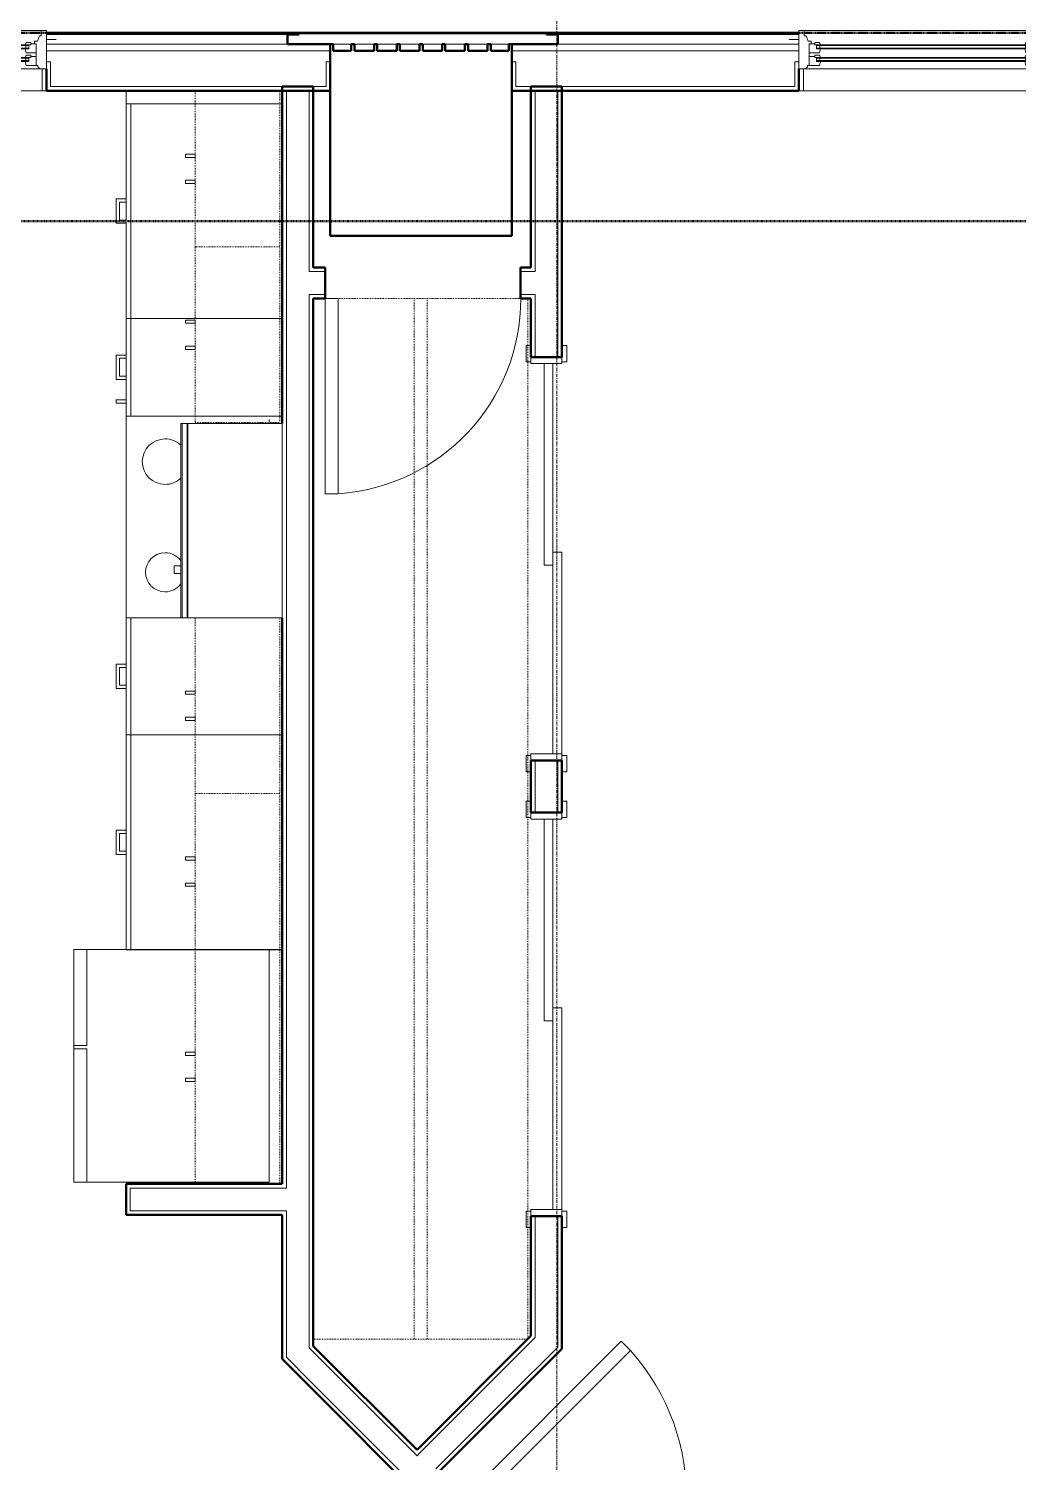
# Model space of a CAD drawing. Header units: inches. Extents: x -4218 to -1830, y 9767 to 12426.
# Drawn here: x -3562.5 to -3410.4, y 11898.9 to 12119.2 of the extents above; entities that cross this region are included whole.
import ezdxf

# ---------------------------------------------------------------- set-up
doc = ezdxf.new("R2010")
doc.units = ezdxf.units.IN
doc.header["$MEASUREMENT"] = 0
for name, pattern in [('Dash', [0.25, 0.125, -0.125]), ('Dash 1_16_', [0.125, 0.0625, -0.0625]), ('Grid Line 1_2_', [0.875, 0.5, -0.125, 0.125, -0.125])]:
    doc.linetypes.add(name, pattern=pattern)
for name, color, linetype, lineweight in [('0-1', 7, 'Continuous', 5), ('0-2', 252, 'Continuous', 9), ('A-DOOR-1', 10, 'Continuous', 9), ('A-DOOR-2', 50, 'Continuous', 20), ('A-DOOR-FRAM-1', 50, 'Continuous', 20), ('A-GENM', 5, 'Continuous', 9), ('A-GENM-6', 5, 'Continuous', 50), ('A-GLAZ-1', 151, 'Continuous', 9), ('A-GLAZ-2', 151, 'Continuous', 20), ('A-GLAZ-3', 151, 'Continuous', 50), ('A-WALL', 113, 'Continuous', 13), ('A-WALL-1', 7, 'Continuous', 50), ('A-WALL-2', 250, 'Continuous', 13), ('A-WALL-7', 113, 'Continuous', 9), ('A-WALL-8', 113, 'Continuous', 50), ('C-PROP-LINE-1', 91, 'Dash 1_16_', 50), ('Q-CASE-1', 253, 'Continuous', 9), ('Q-CASE-2', 252, 'Continuous', 9), ('Q-CASE-3', 10, 'Continuous', 9), ('Q-CASE-4', 10, 'Dash', 9), ('Q-CASE-5', 254, 'Continuous', 9), ('Q-CASE-HDLN-1', 10, 'Dash', 9), ('Q-SPCQ-1', 10, 'Continuous', 9), ('S-GRID-1', 1, 'Grid Line 1_2_', 9)]:
    doc.layers.add(name, color=color, linetype=linetype, lineweight=lineweight)

# ---------------------------------------------------------------- blocks, each defined once
blk = doc.blocks.new('SWING - SINGLE - FLUSH - 30_ x 70_ - MAGIC PAK DOOR - ACOUSTICAL SEAL - IN CLOSET-3199421-BACKGROUND - 2ND FLOOR')
at = {"layer": 'A-DOOR-1'}
blk.add_arc((15, 2.375), 30.067, 93.81407, 180, dxfattribs=at)
at = {"layer": 'A-DOOR-2'}
for p, q in [((13, 2.375), (13, 32.375)), ((15, 32.375), (13, 32.375)), ((15, 2.375), (15, 32.375)), ((15, 2.375), (13, 2.375))]:
    blk.add_line(p, q, dxfattribs=at)
blk = doc.blocks.new('OD_CW_Closet - OD_CW_Closet-2062652-BACKGROUND - 2ND FLOOR')
at = {"layer": 'Q-CASE-HDLN-1'}
for p, q in [((0.74, -24), (0.74, 9)), ((0.74, 9), (160.64, 9)), ((160.64, 9), (160.64, -24)), ((0.74, -6.5), (160.64, -6.5)), ((0.74, -8.5), (160.64, -8.5)), ((160.64, -24), (0.74, -24))]:
    blk.add_line(p, q, dxfattribs=at)
blk = doc.blocks.new('SLIDING - FLUSH - 5-0 x 6-8-3203586-BACKGROUND - 2ND FLOOR')
at = {"layer": 'A-DOOR-1'}
for p, q in [((-32.75, 3.25), (-30.25, 3.25)), ((-32.75, 2.5), (-32.75, 3.25)), ((-30.25, 2.5), (-32.75, 2.5)), ((-30.25, 3.25), (-30.25, 2.5)), ((30.25, 3.25), (32.75, 3.25)), ((30.25, 2.5), (30.25, 3.25)), ((32.75, 2.5), (30.25, 2.5)), ((32.75, 3.25), (32.75, 2.5)), ((-32.75, -2.25), (-30.25, -2.25)), ((-32.75, -3), (-32.75, -2.25)), ((-30.25, -3), (-32.75, -3)), ((-30.25, -2.25), (-30.25, -3)), ((30.25, -2.25), (32.75, -2.25)), ((30.25, -3), (30.25, -2.25)), ((32.75, -3), (30.25, -3)), ((32.75, -2.25), (32.75, -3))]:
    blk.add_line(p, q, dxfattribs=at)
at = {"layer": 'A-DOOR-2'}
for p, q in [((-1, -0.88), (-1, 0.5)), ((-1, 0.5), (30, 0.5)), ((30, 0.5), (30, -0.88)), ((-30, -2.25), (-30, -0.88)), ((-30, -0.88), (1, -0.88)), ((30, -0.88), (-1, -0.88)), ((1, -0.88), (1, -2.25)), ((1, -2.25), (-30, -2.25))]:
    blk.add_line(p, q, dxfattribs=at)
at = {"layer": 'A-DOOR-FRAM-1'}
for p, q in [((-31, -2.25), (-31, 2.5)), ((-31, 2.5), (-30, 2.5)), ((-30, 2.5), (-30, -2.25)), ((30, 2.5), (31, 2.5)), ((30, -2.25), (30, 2.5)), ((31, 2.5), (31, -2.25)), ((-30, -2.25), (-31, -2.25)), ((31, -2.25), (30, -2.25))]:
    blk.add_line(p, q, dxfattribs=at)
blk = doc.blocks.new('SWING - SINGLE - FLUSH - 2-10 x 6-8 - PRIVACY-3199405-BACKGROUND - 2ND FLOOR')
at = {"layer": 'A-DOOR-1'}
blk.add_arc((17, -2.38), 34.07, 180, 266.6343, dxfattribs=at)
at = {"layer": 'A-DOOR-2'}
for p, q in [((15, -2.38), (15, -36.38)), ((17, -2.38), (15, -2.38)), ((17, -2.38), (17, -36.38)), ((17, -36.38), (15, -36.38))]:
    blk.add_line(p, q, dxfattribs=at)
at = {"layer": 'A-DOOR-FRAM-1'}
for p, q in [((-20, 2.37), (-20, 3.37)), ((-20, 3.37), (-17, 3.37)), ((-17, 2.37), (-20, 2.37)), ((-17, 3.37), (-17, 2.37)), ((17, 2.37), (17, 3.37)), ((17, 3.37), (20, 3.37)), ((20, 2.37), (17, 2.37)), ((20, 3.37), (20, 2.37)), ((-20, -2.38), (-17, -2.38)), ((-20, -3.38), (-20, -2.38)), ((-17, -3.38), (-20, -3.38)), ((-17, -2.38), (-17, -3.38)), ((17, -2.38), (20, -2.38)), ((17, -3.38), (17, -2.38)), ((20, -3.38), (17, -3.38)), ((20, -2.38), (20, -3.38))]:
    blk.add_line(p, q, dxfattribs=at)
blk = doc.blocks.new('Refrigerator_-_Side-by-Side_6047 - 36_ X 30_-345559-BACKGROUND - 2ND FLOOR')
at = {"layer": 'Q-SPCQ-1'}
for p, q in [((17.87, 14.42), (-17.88, 14.42)), ((-17.88, 14.42), (-17.88, -15.58)), ((17.87, -15.58), (17.87, 14.42)), ((-17.88, -13.58), (-3.13, -13.58)), ((-17.88, -13.58), (-17.88, -15.58)), ((-3.13, -15.58), (-3.13, -13.58)), ((-2.63, -13.58), (17.87, -13.58)), ((-2.63, -13.58), (-2.63, -15.58)), ((17.87, -15.58), (17.87, -13.58)), ((-17.88, -15.58), (17.87, -15.58)), ((-3.13, -15.58), (-17.88, -15.58)), ((17.87, -15.58), (-2.63, -15.58))]:
    blk.add_line(p, q, dxfattribs=at)
blk = doc.blocks.new('Range - 24_ x 30_-V6-BACKGROUND - 2ND FLOOR')
at = {"layer": 'Q-SPCQ-1'}
blk.add_line((0, 22), (0.62, 22), dxfattribs=at)
for centre, radius, start, end in [((6.5, 6), 3.5, 81.0228, 98.9772), ((6.5, 6), 3.5, 136.4398, 180), ((6.5, 6), 3.5, 360, 43.6065), ((23.5, 6), 3, 126.1227, 180), ((23.5, 6), 3, 360, 53.8773), ((6.5, 6), 3.5, 180, 0), ((23.5, 6), 3, 180, 360)]:
    blk.add_arc(centre, radius, start, end, dxfattribs=at)
blk = doc.blocks.new('300 Series Wall Hung Cabinet_302 - 24_ X 36_-2573584-BACKGROUND - 2ND FLOOR')
at = {"layer": 'Q-CASE-3'}
for p, q in [((-2.25, -13.19), (-1.76, -13.19)), ((-2.25, -13.19), (-2.25, -14.69)), ((-1.76, -14.69), (-1.76, -13.19)), ((1.75, -13.19), (2.24, -13.19)), ((1.75, -13.19), (1.75, -14.69)), ((2.24, -14.69), (2.24, -13.19)), ((-2.25, -14.69), (-1.76, -14.69)), ((1.75, -14.69), (2.24, -14.69))]:
    blk.add_line(p, q, dxfattribs=at)
at = {"layer": 'Q-CASE-4'}
for p, q in [((12, -0.19), (-12, -0.19)), ((-12, -0.19), (-12, -13.19)), ((12, -13.19), (12, -0.19)), ((-12, -13.19), (12, -13.19))]:
    blk.add_line(p, q, dxfattribs=at)
blk = doc.blocks.new('300 Series Wall Hung Cabinet_302 - 27_ X 36_-2605031-BACKGROUND - 2ND FLOOR')
at = {"layer": 'Q-CASE-3'}
for p, q in [((-1.76, 14.69), (-2.25, 14.69)), ((-2.25, 14.69), (-2.25, 13.19)), ((-1.76, 13.19), (-1.76, 14.69)), ((2.24, 14.69), (1.75, 14.69)), ((1.75, 14.69), (1.75, 13.19)), ((2.24, 13.19), (2.24, 14.69)), ((-1.76, 13.19), (-2.25, 13.19)), ((2.24, 13.19), (1.75, 13.19))]:
    blk.add_line(p, q, dxfattribs=at)
at = {"layer": 'Q-CASE-4'}
for p, q in [((-13.5, 0.19), (-13.5, 13.19)), ((-13.5, 13.19), (13.5, 13.19)), ((13.5, 13.19), (13.5, 0.19)), ((13.5, 0.19), (-13.5, 0.19))]:
    blk.add_line(p, q, dxfattribs=at)
blk = doc.blocks.new('Single Door 1 Drawer 211 - 211 Base Cabinet Single Door1 Drawer 15_-2709718-BACKGROUND - 2ND FLOOR')
at = {"layer": 'Q-CASE-1'}
for p, q in [((-11.26, -0.37), (-11.26, 0)), ((3.74, 0), (3.74, -0.37)), ((1.24, -24), (1.73, -24))]:
    blk.add_line(p, q, dxfattribs=at)
at = {"layer": 'Q-CASE-2'}
for p, q in [((-11.26, -23.25), (-11.26, -0.37)), ((3.74, -0.37), (3.74, -23.25)), ((-11.26, -23.25), (-11.26, -24)), ((3.74, -23.25), (-11.26, -23.25)), ((-11.26, -24), (3.74, -24)), ((-5.64, -24), (-5.14, -24)), ((-1.89, -24), (-2.39, -24)), ((1.24, -24), (1.73, -24)), ((3.74, -24), (3.74, -23.25))]:
    blk.add_line(p, q, dxfattribs=at)
at = {"layer": 'Q-CASE-3'}
for p, q in [((-5.64, -24), (-5.64, -25.5)), ((-5.14, -25), (-5.14, -24)), ((-2.39, -24), (-2.39, -25)), ((-1.89, -25.5), (-1.89, -24)), ((1.24, -24), (1.24, -25.5)), ((1.73, -25.5), (1.73, -24)), ((-5.64, -25.5), (-1.89, -25.5)), ((-2.39, -25), (-5.14, -25)), ((1.24, -25.5), (1.73, -25.5))]:
    blk.add_line(p, q, dxfattribs=at)
at = {"layer": 'Q-CASE-5'}
blk.add_line((-11.26, 0), (3.74, 0), dxfattribs=at)
blk = doc.blocks.new('Base Cabinet 3 Drawer 230 - Base Cabinet 3 Drawer 230 33_-2609767-BACKGROUND - 2ND FLOOR')
at = {"layer": 'Q-CASE-1'}
for p, q in [((-15.76, 23.25), (-15.76, 24)), ((-15.76, 23.25), (-15.76, 2)), ((-0.64, 24), (-1.14, 24)), ((2.11, 24), (2.61, 24)), ((-15.76, 0.37), (-15.76, 0)), ((17.24, 0), (17.24, 0.37))]:
    blk.add_line(p, q, dxfattribs=at)
at = {"layer": 'Q-CASE-2'}
for p, q in [((-15.76, 24), (17.24, 24)), ((17.24, 23.25), (-15.76, 23.25)), ((-0.64, 24), (-1.14, 24)), ((2.11, 24), (2.61, 24)), ((17.24, 24), (17.24, 23.25)), ((17.24, 0.37), (17.24, 23.25)), ((-15.76, 2), (-15.76, 0.37))]:
    blk.add_line(p, q, dxfattribs=at)
at = {"layer": 'Q-CASE-3'}
for p, q in [((2.61, 25.5), (-1.14, 25.5)), ((-1.14, 25.5), (-1.14, 24)), ((-0.64, 24), (-0.64, 25)), ((-0.64, 25), (2.11, 25)), ((2.11, 25), (2.11, 24)), ((2.61, 24), (2.61, 25.5))]:
    blk.add_line(p, q, dxfattribs=at)
at = {"layer": 'Q-CASE-5'}
for p, q in [((-0.64, 24), (-1.14, 24)), ((2.11, 24), (2.61, 24)), ((-15.76, 0), (17.24, 0))]:
    blk.add_line(p, q, dxfattribs=at)
blk = doc.blocks.new('300 Series Wall Hung Cabinet_302 - 18_ x 36_-2362919-BACKGROUND - 2ND FLOOR')
at = {"layer": 'Q-CASE-3'}
for p, q in [((-2.25, -13.19), (-1.76, -13.19)), ((-2.25, -13.19), (-2.25, -14.69)), ((-1.76, -14.69), (-1.76, -13.19)), ((1.75, -13.19), (2.24, -13.19)), ((1.75, -13.19), (1.75, -14.69)), ((2.24, -14.69), (2.24, -13.19)), ((-2.25, -14.69), (-1.76, -14.69)), ((1.75, -14.69), (2.24, -14.69))]:
    blk.add_line(p, q, dxfattribs=at)
at = {"layer": 'Q-CASE-4'}
for p, q in [((18, -0.19), (-18, -0.19)), ((-18, -0.19), (-18, -13.19)), ((18, -13.19), (18, -0.19)), ((-18, -13.19), (18, -13.19))]:
    blk.add_line(p, q, dxfattribs=at)
blk = doc.blocks.new('Base Cabinet 4 Drawer 254 - Base Cabinet 4 Drawer 254 18_-2556185-BACKGROUND - 2ND FLOOR')
at = {"layer": 'Q-CASE-1'}
for p, q in [((9.74, 0), (9.74, -0.37)), ((-1.14, -24), (-0.64, -24)), ((2.61, -24), (2.11, -24))]:
    blk.add_line(p, q, dxfattribs=at)
at = {"layer": 'Q-CASE-2'}
for p, q in [((9.74, -0.37), (9.74, -23.25)), ((-8.26, -14.61), (-8.26, -14.49)), ((-8.26, -23.25), (-8.26, -15.6)), ((-8.26, -23.25), (-8.26, -24)), ((9.74, -23.25), (-8.26, -23.25)), ((-8.26, -24), (9.74, -24)), ((-1.14, -24), (-0.64, -24)), ((2.61, -24), (2.11, -24)), ((9.74, -24), (9.74, -23.25))]:
    blk.add_line(p, q, dxfattribs=at)
at = {"layer": 'Q-CASE-3'}
for p, q in [((-1.14, -24), (-1.14, -25.5)), ((-0.64, -25), (-0.64, -24)), ((2.11, -24), (2.11, -25)), ((2.61, -25.5), (2.61, -24)), ((-1.14, -25.5), (2.61, -25.5)), ((2.11, -25), (-0.64, -25))]:
    blk.add_line(p, q, dxfattribs=at)
at = {"layer": 'Q-CASE-5'}
for p, q in [((-8.26, 0), (9.74, 0)), ((-1.14, -24), (-0.64, -24)), ((-1.14, -24), (-0.64, -24)), ((2.61, -24), (2.11, -24)), ((2.61, -24), (2.11, -24))]:
    blk.add_line(p, q, dxfattribs=at)
blk = doc.blocks.new('300 Series Wall Hung Cabinet_302 - 24_ X 36_-2573645-BACKGROUND - 2ND FLOOR')
at = {"layer": 'Q-CASE-3'}
for p, q in [((-1.76, 14.69), (-2.25, 14.69)), ((-2.25, 14.69), (-2.25, 13.19)), ((-1.76, 13.19), (-1.76, 14.69)), ((2.24, 14.69), (1.75, 14.69)), ((1.75, 14.69), (1.75, 13.19)), ((2.24, 13.19), (2.24, 14.69)), ((-1.76, 13.19), (-2.25, 13.19)), ((2.24, 13.19), (1.75, 13.19))]:
    blk.add_line(p, q, dxfattribs=at)
at = {"layer": 'Q-CASE-4'}
for p, q in [((-12, 0.19), (-12, 13.19)), ((-12, 13.19), (12, 13.19)), ((12, 13.19), (12, 0.19)), ((12, 0.19), (-12, 0.19))]:
    blk.add_line(p, q, dxfattribs=at)
blk = doc.blocks.new('30quot_MicrowaveVent_11166 - 70cm miele oven-2322118-BACKGROUND - 2ND FLOOR')
at = {"layer": 'Q-CASE-3'}
for p, q in [((-14.2, -14.49), (-14.2, 0)), ((15.68, 0), (-14.2, 0)), ((15.68, 0), (15.68, -14.49)), ((15.68, -14.49), (-14.2, -14.49)), ((-14.2, -14.61), (15.68, -14.61)), ((-14.2, -15.39), (-14.2, -14.61)), ((-14.2, -15.6), (-14.2, -15.39)), ((-14.2, -15.39), (15.68, -15.39)), ((15.68, -14.61), (15.68, -15.39)), ((15.68, -15.39), (15.68, -15.6)), ((-14.2, -15.6), (15.68, -15.6)), ((7.69, -16.55), (7.69, -15.63)), ((7.69, -16.6), (8.88, -16.6)), ((8.88, -15.63), (8.88, -16.55))]:
    blk.add_line(p, q, dxfattribs=at)
blk = doc.blocks.new('Base Cabinet 3 Drawer 230 - Base Cabinet 3 Drawer 230 33_-V122-BACKGROUND - 2ND FLOOR')
at = {"layer": 'Q-CASE-1'}
for p, q in [((-15.76, -0.36), (-15.76, 0)), ((17.24, 0), (17.24, -0.37)), ((-1.14, -24), (-0.64, -24)), ((2.61, -24), (2.11, -24))]:
    blk.add_line(p, q, dxfattribs=at)
at = {"layer": 'Q-CASE-2'}
for p, q in [((-15.76, -23.25), (-15.76, -0.37)), ((17.24, -0.37), (17.24, -23.25)), ((-15.76, -23.25), (-15.76, -24)), ((17.24, -23.25), (-15.76, -23.25)), ((-15.76, -24), (17.24, -24)), ((-1.14, -24), (-0.64, -24)), ((2.61, -24), (2.11, -24)), ((17.24, -24), (17.24, -23.25))]:
    blk.add_line(p, q, dxfattribs=at)
at = {"layer": 'Q-CASE-3'}
for p, q in [((-1.14, -24), (-1.14, -25.5)), ((-0.64, -25), (-0.64, -24)), ((2.11, -24), (2.11, -25)), ((2.61, -25.5), (2.61, -24)), ((-1.14, -25.5), (2.61, -25.5)), ((2.11, -25), (-0.64, -25))]:
    blk.add_line(p, q, dxfattribs=at)
at = {"layer": 'Q-CASE-5'}
for p, q in [((-15.76, 0), (17.24, 0)), ((-1.14, -24), (-0.64, -24)), ((2.61, -24), (2.11, -24))]:
    blk.add_line(p, q, dxfattribs=at)
blk = doc.blocks.new('300 Series Wall Hung Cabinet_302 - 27_ X 36_-2604985-BACKGROUND - 2ND FLOOR')
at = {"layer": 'Q-CASE-3'}
for p, q in [((-2.25, -13.19), (-1.76, -13.19)), ((-2.25, -13.19), (-2.25, -14.69)), ((-1.76, -14.69), (-1.76, -13.19)), ((1.75, -13.19), (2.24, -13.19)), ((1.75, -13.19), (1.75, -14.69)), ((2.24, -14.69), (2.24, -13.19)), ((-2.25, -14.69), (-1.76, -14.69)), ((1.75, -14.69), (2.24, -14.69))]:
    blk.add_line(p, q, dxfattribs=at)
at = {"layer": 'Q-CASE-4'}
for p, q in [((13.5, -0.19), (-13.5, -0.19)), ((-13.5, -0.19), (-13.5, -13.19)), ((13.5, -13.19), (13.5, -0.19)), ((-13.5, -13.19), (13.5, -13.19))]:
    blk.add_line(p, q, dxfattribs=at)
blk = doc.blocks.new('CTR - 1st Phase - Unit Layouts_rvt-1-BACKGROUND - 2ND FLOOR')
at = {"layer": 'A-WALL-1'}
for p, q in [((-3523.5, 12110.34), (-3523.5, 12058.6)), ((-3522.87, 12110.34), (-3523.5, 12110.34)), ((-3519.37, 12110.34), (-3522.87, 12110.34)), ((-3518.75, 12110.34), (-3519.37, 12110.34)), ((-3518.75, 12082.54), (-3518.75, 12110.34)), ((-3485.29, 12110.34), (-3485.29, 12082.54)), ((-3484.66, 12110.34), (-3485.29, 12110.34)), ((-3481.16, 12110.34), (-3484.66, 12110.34)), ((-3480.54, 12110.34), (-3481.16, 12110.34)), ((-3480.54, 12068.79), (-3480.54, 12110.34)), ((-3516.91, 12082.54), (-3518.75, 12082.54)), ((-3516.91, 12077.79), (-3516.91, 12082.54)), ((-3485.29, 12082.54), (-3486.91, 12082.54)), ((-3486.91, 12082.54), (-3486.91, 12077.79)), ((-3518.75, 11916.78), (-3518.75, 12077.79)), ((-3518.75, 12077.79), (-3516.91, 12077.79)), ((-3486.91, 12077.79), (-3485.29, 12077.79)), ((-3485.29, 12077.79), (-3485.29, 12068.79)), ((-3485.29, 12068.79), (-3480.54, 12068.79)), ((-3523.5, 12028.71), (-3523.5, 11941.71)), ((-3485.29, 12006.79), (-3485.29, 11998.79)), ((-3480.54, 12006.79), (-3485.29, 12006.79)), ((-3480.54, 11998.79), (-3480.54, 12006.79)), ((-3485.29, 11998.79), (-3480.54, 11998.79)), ((-3523.5, 11941.71), (-3547.5, 11941.71)), ((-3547.5, 11941.71), (-3547.5, 11941.09)), ((-3547.5, 11941.09), (-3547.5, 11937.59)), ((-3547.5, 11937.59), (-3547.5, 11936.96)), ((-3547.5, 11936.96), (-3523.5, 11936.96)), ((-3523.5, 11936.96), (-3523.5, 11914.82)), ((-3485.29, 11936.79), (-3485.29, 11918.36)), ((-3480.54, 11936.79), (-3485.29, 11936.79)), ((-3480.54, 11916.39), (-3480.54, 11936.79)), ((-3502.8, 11900.84), (-3518.75, 11916.78)), ((-3485.29, 11918.36), (-3502.8, 11900.84)), ((-3481.16, 11915.77), (-3480.54, 11916.39)), ((-3523.5, 11914.82), (-3522.87, 11914.19)), ((-3522.87, 11914.19), (-3518.75, 11910.07)), ((-3485.29, 11911.64), (-3481.16, 11915.77)), ((-3518.75, 11910.07), (-3498.83, 11890.15)), ((-3499.45, 11897.48), (-3485.29, 11911.64))]:
    blk.add_line(p, q, dxfattribs=at)
at = {"layer": 'A-WALL-2'}
for p, q in [((-3522.87, 11941.09), (-3522.87, 12109.71)), ((-3519.37, 12109.71), (-3522.87, 12109.71)), ((-3519.37, 12081.91), (-3519.37, 12109.71)), ((-3484.66, 12081.91), (-3484.66, 12109.71)), ((-3481.16, 12109.71), (-3484.66, 12109.71)), ((-3481.16, 12068.79), (-3481.16, 12109.71)), ((-3518.75, 12081.91), (-3519.37, 12081.91)), ((-3518.75, 12081.91), (-3516.91, 12081.91)), ((-3486.91, 12081.91), (-3485.29, 12081.91)), ((-3484.66, 12081.91), (-3485.29, 12081.91)), ((-3519.37, 11916.53), (-3519.37, 12078.41)), ((-3518.75, 12078.41), (-3519.37, 12078.41)), ((-3518.75, 12078.41), (-3516.91, 12078.41)), ((-3486.91, 12078.41), (-3485.29, 12078.41)), ((-3484.66, 12078.41), (-3485.29, 12078.41)), ((-3484.66, 12068.79), (-3484.66, 12078.41)), ((-3484.66, 11998.79), (-3484.66, 12006.79)), ((-3481.16, 11998.79), (-3481.16, 12006.79)), ((-3546.87, 11941.09), (-3523.5, 11941.09)), ((-3546.87, 11941.09), (-3546.87, 11937.59)), ((-3522.87, 11941.09), (-3523.5, 11941.09)), ((-3546.87, 11937.59), (-3523.5, 11937.59)), ((-3522.87, 11937.59), (-3523.5, 11937.59)), ((-3522.87, 11915.08), (-3522.87, 11937.59)), ((-3484.66, 11918.1), (-3484.66, 11936.79)), ((-3481.16, 11916.65), (-3481.16, 11936.79)), ((-3518.75, 11915.9), (-3519.37, 11916.53)), ((-3502.36, 11900.4), (-3485.29, 11917.47)), ((-3484.66, 11918.1), (-3485.29, 11917.47)), ((-3481.16, 11916.65), (-3484.66, 11913.15)), ((-3519.37, 11911.58), (-3522.87, 11915.08)), ((-3502.8, 11899.96), (-3518.75, 11915.9)), ((-3499.89, 11897.92), (-3485.29, 11912.52)), ((-3484.66, 11913.15), (-3485.29, 11912.52)), ((-3518.75, 11910.95), (-3519.37, 11911.58)), ((-3498.39, 11890.59), (-3518.75, 11910.95)), ((-3502.36, 11900.4), (-3502.8, 11899.96))]:
    blk.add_line(p, q, dxfattribs=at)
at = {"layer": 'A-WALL-7'}
for p, q in [((-3523.87, 12109.71), (-3547.5, 12109.71)), ((-3547.5, 12109.71), (-3547.5, 11977.71)), ((-3547.5, 11977.71), (-3547.5, 12109.71)), ((-3547.5, 12109.71), (-3523.87, 12109.71)), ((-3523.5, 12109.71), (-3523.87, 12109.71)), ((-3523.87, 12109.71), (-3523.5, 12109.71)), ((-3523.5, 12058.6), (-3523.5, 12109.71)), ((-3523.5, 12109.71), (-3523.5, 12058.6)), ((-3523.5, 11977.71), (-3523.5, 12028.71)), ((-3523.5, 12028.71), (-3523.5, 11977.71)), ((-3525.5, 11977.71), (-3547.5, 11977.71)), ((-3525.5, 11977.71), (-3523.87, 11977.71)), ((-3523.87, 11977.71), (-3525.5, 11977.71)), ((-3523.87, 11977.71), (-3523.5, 11977.71)), ((-3523.5, 11977.71), (-3523.87, 11977.71))]:
    blk.add_line(p, q, dxfattribs=at)
at = {"layer": '0-2'}
for name, p, rotation in [('300 Series Wall Hung Cabinet_302 - 24_ X 36_-2573645-BACKGROUND - 2ND FLOOR', (-3523.69, 12097.71), 89.99999999999542), ('Base Cabinet 3 Drawer 230 - Base Cabinet 3 Drawer 230 33_-V122-BACKGROUND - 2ND FLOOR', (-3523.5, 12091.95), 269.9999999999943), ('300 Series Wall Hung Cabinet_302 - 27_ X 36_-2604985-BACKGROUND - 2ND FLOOR', (-3523.69, 12072.21), 269.9999999999955), ('OD_CW_Closet - OD_CW_Closet-2062652-BACKGROUND - 2ND FLOOR', (-3494.75, 12078.53), 269.9999999999914), ('SWING - SINGLE - FLUSH - 30_ x 70_ - MAGIC PAK DOOR - ACOUSTICAL SEAL - IN CLOSET-3199421-BACKGROUND - 2ND FLOOR', (-3501.91, 12080.16), 180), ('Single Door 1 Drawer 211 - 211 Base Cabinet Single Door1 Drawer 15_-2709718-BACKGROUND - 2ND FLOOR', (-3523.5, 12063.45), 269.9999999999945), ('SLIDING - FLUSH - 5-0 x 6-8-3203586-BACKGROUND - 2ND FLOOR', (-3482.79, 12037.79), 89.99999999999237), ('Range - 24_ x 30_-V6-BACKGROUND - 2ND FLOOR', (-3547.5, 12059.21), 270.0000000000097), ('30quot_MicrowaveVent_11166 - 70cm miele oven-2322118-BACKGROUND - 2ND FLOOR', (-3523.5, 12044.39), 269.9999999999945), ('Base Cabinet 4 Drawer 254 - Base Cabinet 4 Drawer 254 18_-2556185-BACKGROUND - 2ND FLOOR', (-3523.5, 12020.45), 269.9999999999945), ('300 Series Wall Hung Cabinet_302 - 27_ X 36_-2605031-BACKGROUND - 2ND FLOOR', (-3523.69, 12015.21), 89.99999999999542), ('Base Cabinet 3 Drawer 230 - Base Cabinet 3 Drawer 230 33_-2609767-BACKGROUND - 2ND FLOOR', (-3523.5, 11993.48), 90.00000000000041), ('300 Series Wall Hung Cabinet_302 - 24_ X 36_-2573584-BACKGROUND - 2ND FLOOR', (-3523.69, 11989.71), 269.9999999999955), ('SLIDING - FLUSH - 5-0 x 6-8-3203586-BACKGROUND - 2ND FLOOR', (-3482.79, 11967.79), 89.99999999999237), ('Refrigerator_-_Side-by-Side_6047 - 36_ X 30_-345559-BACKGROUND - 2ND FLOOR', (-3539.92, 11959.84), 269.9999999999943), ('300 Series Wall Hung Cabinet_302 - 18_ x 36_-2362919-BACKGROUND - 2ND FLOOR', (-3523.69, 11959.71), 269.9999999999955), ('SWING - SINGLE - FLUSH - 2-10 x 6-8 - PRIVACY-3199405-BACKGROUND - 2ND FLOOR', (-3485.13, 11879.8), 134.9999999999904)]:
    blk.add_blockref(name, p, dxfattribs=dict(at, rotation=rotation))
blk = doc.blocks.new('Window-Double_Hung-Andersen-400_Series-Tilt_Wash - DOUBLE HUNG - REVERSE COTTAGE - 2ND FLOOR-2888385-BACKGROUND - 2ND FLOOR')
at = {"layer": 'A-GLAZ-1'}
for p, q in [((-16.29, 2.5), (-15.7, 2.5)), ((-15.82, 2.5), (-15.82, 2.12)), ((-15.7, 2.62), (15.7, 2.62)), ((-15.7, 2.5), (15.7, 2.5)), ((16.29, 2.5), (15.7, 2.5)), ((15.82, 2.5), (15.82, 2.12)), ((-16.29, 2.12), (-15.7, 2.12)), ((-16.29, 0.56), (-15.7, 0.56)), ((-16.29, 0.19), (-15.7, 0.19)), ((-15.82, 0.56), (-15.82, 0.19)), ((-15.7, 2.12), (15.7, 2.12)), ((-15.7, 2), (15.7, 2)), ((-15.7, 0.69), (15.7, 0.69)), ((-15.7, 0.56), (15.7, 0.56)), ((-15.7, 0.19), (15.7, 0.19)), ((-15.7, 0.06), (15.7, 0.06)), ((16.29, 2.12), (15.7, 2.12)), ((16.29, 0.56), (15.7, 0.56)), ((16.29, 0.19), (15.7, 0.19)), ((15.82, 0.56), (15.82, 0.19)), ((18.95, -1.06), (-18.95, -1.06)), ((-18.95, -1.06), (-18.95, -4.44)), ((-18.32, -1.06), (-18.32, -4.44)), ((18.32, -1.06), (18.32, -4.44)), ((18.95, -4.44), (18.95, -1.06)), ((-19.01, -3.94), (-19.01, -2.44)), ((-19.01, -2.44), (-18.95, -2.44)), ((-18.95, -3.94), (-19.01, -3.94)), ((18.95, -2.44), (19.01, -2.44)), ((19.01, -3.94), (18.95, -3.94)), ((19.01, -2.44), (19.01, -3.94)), ((-18.95, -4.44), (18.95, -4.44))]:
    blk.add_line(p, q, dxfattribs=at)
at = {"layer": 'A-GLAZ-2'}
for p, q in [((19.01, 4.81), (-19.01, 4.81)), ((-19.01, 4.81), (-19.01, -1.06)), ((-18.2, 4.81), (-18.2, 4)), ((18.2, 4.81), (18.2, 4)), ((19.01, -1.06), (19.01, 4.81)), ((-19.01, 3.44), (-20.51, 3.44)), ((-18.2, 4), (-17.92, 4)), ((-17.92, 4), (-17.61, 3.19)), ((-17.61, 3.19), (-17.14, 3.19)), ((-17.42, 2.75), (-16.57, 2.75)), ((-17.42, 2.75), (-17.42, -0.56)), ((-17.14, 3.19), (-17.14, 2.75)), ((-15.86, 2.97), (-16.57, 2.97)), ((-16.57, 2.62), (-16.57, 2.97)), ((-15.7, 2.62), (-16.57, 2.62)), ((-16.29, 2.62), (-16.29, 2)), ((-15.86, 2.97), (-15.7, 2.62)), ((15.86, 2.97), (15.7, 2.62)), ((15.7, 2.62), (16.57, 2.62)), ((15.86, 2.97), (16.57, 2.97)), ((16.29, 2.62), (16.29, 2)), ((16.57, 2.62), (16.57, 2.97)), ((17.42, 2.75), (16.57, 2.75)), ((17.14, 3.19), (17.14, 2.75)), ((17.61, 3.19), (17.14, 3.19)), ((17.42, 2.75), (17.42, -0.56)), ((17.92, 4), (17.61, 3.19)), ((18.2, 4), (17.92, 4)), ((19.01, 3.44), (20.51, 3.44)), ((-17.42, 1.37), (-15.86, 1.37)), ((-17.42, 0.81), (-16.57, 0.81)), ((-15.86, 1.03), (-16.57, 1.03)), ((-16.57, 0.69), (-16.57, 1.03)), ((-15.7, 0.69), (-16.57, 0.69)), ((-15.7, 2), (-16.29, 2)), ((-16.29, 0.69), (-16.29, 0.06)), ((-15.7, 0.06), (-16.29, 0.06)), ((-15.86, 1.37), (-15.7, 2)), ((-15.86, 1.03), (-15.7, 0.69)), ((-15.86, -0.56), (-15.7, 0.06)), ((15.7, 2), (16.29, 2)), ((15.86, 1.37), (15.7, 2)), ((15.86, 1.03), (15.7, 0.69)), ((15.7, 0.69), (16.57, 0.69)), ((15.7, 0.06), (16.29, 0.06)), ((15.86, -0.56), (15.7, 0.06)), ((17.42, 1.37), (15.86, 1.37)), ((15.86, 1.03), (16.57, 1.03)), ((16.29, 0.69), (16.29, 0.06)), ((16.57, 0.69), (16.57, 1.03)), ((17.42, 0.81), (16.57, 0.81)), ((-19.01, -1.06), (19.01, -1.06)), ((-17.67, -0.78), (-18, -1.06)), ((-17.67, -0.78), (-17.67, -0.56)), ((-17.67, -0.56), (-15.86, -0.56)), ((17.67, -0.56), (15.86, -0.56)), ((17.67, -0.78), (17.67, -0.56)), ((17.67, -0.78), (18, -1.06))]:
    blk.add_line(p, q, dxfattribs=at)
blk = doc.blocks.new('V-Series_EWC4_SPVU_RFA_2015 - 2ND AND 3RD FLOOR-2226480-BACKGROUND - 2ND FLOOR')
at = {"layer": 'A-GENM'}
for p, q in [((-3858.97, 11732.03), (-3858.97, 11734.83)), ((-3858.97, 11728.55), (-3858.97, 11731.53)), ((-3858.97, 11725.06), (-3858.97, 11728.05)), ((-3858.97, 11721.58), (-3858.97, 11724.56)), ((-3858.97, 11718.09), (-3858.97, 11721.08)), ((-3858.97, 11714.61), (-3858.97, 11717.59)), ((-3858.97, 11711.12), (-3858.97, 11714.11)), ((-3858.97, 11707.83), (-3858.97, 11710.62))]:
    blk.add_line(p, q, dxfattribs=at)
at = {"layer": 'A-GENM-6'}
for p, q in [((-3829.54, 11735.26), (-3858.97, 11735.26)), ((-3858.97, 11735.26), (-3858.97, 11734.83)), ((-3858.97, 11734.83), (-3857.97, 11734.83)), ((-3857.97, 11734.83), (-3857.97, 11732.03)), ((-3829.54, 11707.39), (-3829.54, 11735.26)), ((-3857.97, 11732.03), (-3858.97, 11732.03)), ((-3858.97, 11732.03), (-3858.97, 11731.53)), ((-3858.97, 11731.53), (-3857.97, 11731.53)), ((-3857.97, 11731.53), (-3857.97, 11728.55)), ((-3857.97, 11728.55), (-3858.97, 11728.55)), ((-3858.97, 11728.55), (-3858.97, 11728.05)), ((-3858.97, 11728.05), (-3857.97, 11728.05)), ((-3857.97, 11728.05), (-3857.97, 11725.06)), ((-3857.97, 11725.06), (-3858.97, 11725.06)), ((-3858.97, 11725.06), (-3858.97, 11724.56)), ((-3858.97, 11724.56), (-3857.97, 11724.56)), ((-3857.97, 11724.56), (-3857.97, 11721.58)), ((-3857.97, 11721.58), (-3858.97, 11721.58)), ((-3858.97, 11721.58), (-3858.97, 11721.08)), ((-3858.97, 11721.08), (-3857.97, 11721.08)), ((-3857.97, 11721.08), (-3857.97, 11718.09)), ((-3857.97, 11718.09), (-3858.97, 11718.09)), ((-3858.97, 11718.09), (-3858.97, 11717.59)), ((-3858.97, 11717.59), (-3857.97, 11717.59)), ((-3857.97, 11717.59), (-3857.97, 11714.61)), ((-3857.97, 11714.61), (-3858.97, 11714.61)), ((-3858.97, 11714.61), (-3858.97, 11714.11)), ((-3858.97, 11714.11), (-3857.97, 11714.11)), ((-3857.97, 11714.11), (-3857.97, 11711.12)), ((-3857.97, 11711.12), (-3858.97, 11711.12)), ((-3858.97, 11711.12), (-3858.97, 11710.62)), ((-3858.97, 11710.62), (-3857.97, 11710.62)), ((-3857.97, 11710.62), (-3857.97, 11707.83)), ((-3857.97, 11707.83), (-3858.97, 11707.83)), ((-3858.97, 11707.83), (-3858.97, 11707.39)), ((-3858.97, 11707.39), (-3829.54, 11707.39))]:
    blk.add_line(p, q, dxfattribs=at)
blk = doc.blocks.new('Perforated Panel at Magic-Pak - hvac panel - 2nd floor 2-2702972-BACKGROUND - 2ND FLOOR')
at = {"layer": 'A-GLAZ-3'}
for p, q in [((-19.01, -4.38), (19.01, -4.38)), ((-19.01, -4.44), (-19.01, -4.38)), ((19.01, -4.38), (19.01, -4.44)), ((19.01, -4.44), (-19.01, -4.44))]:
    blk.add_line(p, q, dxfattribs=at)
blk = doc.blocks.new('Family - ___-2835860-BACKGROUND - 2ND FLOOR')
at = {"layer": 'C-PROP-LINE-1'}
blk.add_line((-2636.92, 12118.59), (-3860.72, 12118.59), dxfattribs=at)
blk = doc.blocks.new('Family - ___-2835903-BACKGROUND - 2ND FLOOR')
at = {"layer": 'C-PROP-LINE-1'}
blk.add_line((-2096.45, 12089.69), (-3831.82, 12089.69), dxfattribs=at)
blk = doc.blocks.new('Family - ___-2835932-BACKGROUND - 2ND FLOOR')
at = {"layer": 'C-PROP-LINE-1'}
blk.add_line((-2067.55, 12118.59), (-3860.72, 12118.59), dxfattribs=at)

msp = doc.modelspace()

# ---------------------------------------------------------------- linework, layer by layer
at = {"layer": 'A-WALL'}
for p, q in [((-3522.69, 12118.34), (-3559.71, 12118.34)), ((-3522.69, 12116.84), (-3559.71, 12116.84)), ((-3444.14, 12118.34), (-3481.16, 12118.34)), ((-3444.14, 12116.84), (-3481.16, 12116.84)), ((-3516.12, 12115.84), (-3559.71, 12115.84)), ((-3444.14, 12115.84), (-3488.25, 12115.84)), ((-3559.09, 12114.15), (-3559.71, 12114.15)), ((-3559.09, 12114.15), (-3559.09, 12110.34)), ((-3516.75, 12110.34), (-3516.75, 12114.15)), ((-3516.12, 12114.15), (-3516.75, 12114.15)), ((-3487.62, 12114.15), (-3488.25, 12114.15)), ((-3487.62, 12114.15), (-3487.62, 12110.34)), ((-3444.76, 12110.34), (-3444.76, 12114.15)), ((-3444.14, 12114.15), (-3444.76, 12114.15)), ((-3559.09, 12110.34), (-3516.75, 12110.34)), ((-3487.62, 12110.34), (-3444.76, 12110.34))]:
    msp.add_line(p, q, dxfattribs=at)
at = {"layer": 'A-WALL-8'}
for p, q in [((-3520.94, 12118.59), (-3559.71, 12118.59)), ((-3522.69, 12116.84), (-3522.69, 12118.34)), ((-3522.69, 12118.34), (-3520.94, 12118.34)), ((-3516.12, 12116.84), (-3522.69, 12116.84)), ((-3520.94, 12118.34), (-3520.94, 12118.59)), ((-3516.12, 12109.71), (-3516.12, 12116.84)), ((-3481.16, 12116.84), (-3488.25, 12116.84)), ((-3488.25, 12116.84), (-3488.25, 12109.71)), ((-3444.14, 12118.59), (-3482.91, 12118.59)), ((-3482.91, 12118.59), (-3482.91, 12118.34)), ((-3482.91, 12118.34), (-3481.16, 12118.34)), ((-3481.16, 12118.34), (-3481.16, 12116.84)), ((-3559.71, 12113.09), (-3559.71, 12109.71)), ((-3444.14, 12109.71), (-3444.14, 12113.09)), ((-3559.71, 12109.71), (-3516.12, 12109.71)), ((-3488.25, 12109.71), (-3444.14, 12109.71))]:
    msp.add_line(p, q, dxfattribs=at)
at = {"layer": 'S-GRID-1'}
msp.add_line((-3481.32, 9836.18), (-3481.32, 12376.81), dxfattribs=at)

# ---------------------------------------------------------------- block references
at = {"layer": '0-1'}
msp.add_blockref('CTR - 1st Phase - Unit Layouts_rvt-1-BACKGROUND - 2ND FLOOR', (0, 0), dxfattribs=at)
at = {"layer": 'A-GENM', "rotation": 269.9999999999999}
msp.add_blockref('V-Series_EWC4_SPVU_RFA_2015 - 2ND AND 3RD FLOOR-2226480-BACKGROUND - 2ND FLOOR', (-15223.51, 8257.87), dxfattribs=at)
at = {"layer": 'A-GLAZ-1'}
for p in [(-3578.72, 12114.15), (-3425.12, 12114.15)]:
    msp.add_blockref('Window-Double_Hung-Andersen-400_Series-Tilt_Wash - DOUBLE HUNG - REVERSE COTTAGE - 2ND FLOOR-2888385-BACKGROUND - 2ND FLOOR', p, dxfattribs=at)
at = {"layer": 'A-GLAZ-1', "rotation": 180}
msp.add_blockref('Perforated Panel at Magic-Pak - hvac panel - 2nd floor 2-2702972-BACKGROUND - 2ND FLOOR', (-3501.92, 12114.15), dxfattribs=at)
at = {"layer": 'C-PROP-LINE-1'}
for name in ['Family - ___-2835860-BACKGROUND - 2ND FLOOR', 'Family - ___-2835932-BACKGROUND - 2ND FLOOR', 'Family - ___-2835903-BACKGROUND - 2ND FLOOR']:
    msp.add_blockref(name, (0, 0), dxfattribs=at)

doc.saveas('drawing.dxf')
